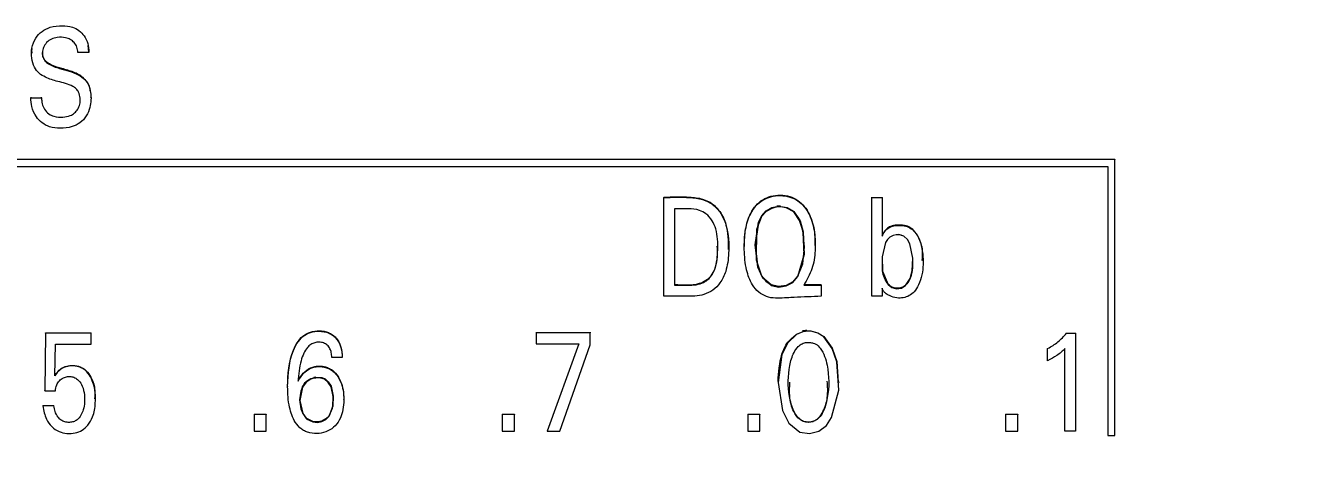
# Model space of a CAD drawing. Header units: millimetres. Extents: x 983 to 2111, y 2638 to 4457.
# Drawn here: x 2059.55 to 2080.23, y 4175.78 to 4182.76 of the extents above; entities that cross this region are included whole.
import ezdxf

# ---------------------------------------------------------------- set-up
doc = ezdxf.new("R2010")
doc.units = ezdxf.units.MM
doc.styles.get("Standard").update_dxf_attribs({"font": ''})
doc.styles.get('Standard').set_extended_font_data('SimSun')
doc.dimstyles.new('ISO-25', dxfattribs={"dimtxt": 2.5, "dimasz": 2.5, "dimexe": 1.25, "dimexo": 0.625, "dimtad": 1, "dimtxsty": 'Standard', "dimcen": 2.5, "dimadec": 0, "dimazin": 0, "dimtfac": 1, "dimtmove": 0, "dimatfit": 3, "dimfxl": 1, "dimarcsym": 0})

# ---------------------------------------------------------------- blocks, each defined once
blk = doc.blocks.new('*D207')
at = {"color": 0, "lineweight": -2, "transparency": 16777216}
for p, q in [((1955.429, 4182.134), (1955.429, 4136.669)), ((2085.429, 4182.134), (2085.429, 4136.669)), ((1957.929, 4137.919), (2082.929, 4137.919))]:
    blk.add_line(p, q, dxfattribs=at)
at = {"color": 0, "lineweight": -3, "transparency": 16777216}
for points in [[(1957.929, 4138.335), (1957.929, 4137.502), (1955.429, 4137.919)], [(2082.929, 4138.335), (2082.929, 4137.502), (2085.429, 4137.919)]]:
    blk.add_solid(points, dxfattribs=at)
at = {"layer": 'Defpoints', "color": 0, "lineweight": -3, "transparency": 16777216}
for p in [(1955.429, 4182.759), (2085.429, 4182.759), (2085.429, 4137.919)]:
    blk.add_point(p, dxfattribs=at)
at = {"color": 0, "lineweight": -3, "transparency": 16777216, "insert": (2020.429, 4139.794), "char_height": 2.5, "attachment_point": 5}
blk.add_mtext('130', dxfattribs=at)
blk = doc.blocks.new('1215DCDCDC')
at = {"color": 7, "linetype": 'Continuous', "lineweight": 15}
for p, q in [((2059.651, 4182.315), (2059.651, 4182.308)), ((2060.579, 4182.324), (2060.401, 4182.324)), ((2060.579, 4182.331), (2060.566, 4182.436)), ((2060.579, 4182.344), (2060.579, 4182.351)), ((2059.639, 4181.597), (2059.639, 4181.59)), ((2059.639, 4181.59), (2059.815, 4181.59)), ((2059.639, 4181.585), (2059.639, 4181.578)), ((2059.815, 4181.59), (2059.815, 4181.597)), ((2059.818, 4181.552), (2059.815, 4181.597)), ((2060.613, 4181.589), (2060.613, 4181.595)), ((2077.179, 4180.589), (2029.62, 4180.589)), ((2029.729, 4180.479), (2077.07, 4180.479)), ((2077.07, 4180.479), (2077.07, 4176.12)), ((2077.179, 4180.596), (2077.179, 4180.589)), ((2077.179, 4176.12), (2077.179, 4180.589)), ((2069.882, 4179.979), (2069.882, 4179.973)), ((2069.882, 4178.377), (2069.882, 4179.973)), ((2070.057, 4179.792), (2070.057, 4178.558)), ((2073.251, 4179.975), (2073.251, 4179.982)), ((2073.251, 4178.379), (2073.251, 4179.975)), ((2073.251, 4179.975), (2073.415, 4179.975)), ((2073.415, 4179.975), (2073.415, 4179.982)), ((2073.415, 4179.975), (2073.415, 4179.346)), ((2071.185, 4179.185), (2071.185, 4179.179)), ((2072.158, 4179.183), (2072.158, 4179.19)), ((2072.333, 4179.199), (2072.333, 4179.206)), ((2070.932, 4179.134), (2070.932, 4179.141)), ((2074.078, 4178.949), (2074.078, 4178.956)), ((2072.148, 4178.565), (2072.431, 4178.565)), ((2072.148, 4178.558), (2072.431, 4178.558)), ((2072.431, 4178.558), (2072.431, 4178.564)), ((2072.431, 4178.558), (2072.431, 4178.377)), ((2073.415, 4178.379), (2073.251, 4178.379)), ((2073.415, 4178.506), (2073.415, 4178.379)), ((2059.877, 4177.777), (2059.866, 4176.843)), ((2059.877, 4177.777), (2059.877, 4177.783)), ((2060.618, 4177.777), (2059.877, 4177.777)), ((2060.618, 4177.777), (2060.618, 4177.783)), ((2060.618, 4177.602), (2060.618, 4177.777)), ((2067.819, 4177.792), (2067.819, 4177.786)), ((2067.819, 4177.786), (2067.819, 4177.607)), ((2068.689, 4177.786), (2067.819, 4177.786)), ((2068.689, 4177.792), (2068.689, 4177.786)), ((2068.689, 4177.59), (2068.689, 4177.786)), ((2072.198, 4177.815), (2072.198, 4177.822)), ((2076.401, 4177.777), (2076.401, 4177.783)), ((2076.401, 4177.777), (2076.546, 4177.777)), ((2076.546, 4177.777), (2076.546, 4177.783)), ((2076.546, 4177.777), (2076.546, 4176.19)), ((2060.028, 4177.089), (2060.038, 4177.602)), ((2060.038, 4177.602), (2060.618, 4177.602)), ((2067.819, 4177.607), (2068.509, 4177.607)), ((2068.509, 4177.607), (2067.993, 4176.19)), ((2068.199, 4176.19), (2068.689, 4177.59)), ((2076.094, 4177.538), (2076.094, 4177.531)), ((2076.094, 4177.332), (2076.094, 4177.531)), ((2076.375, 4176.19), (2076.375, 4177.53)), ((2064.678, 4177.386), (2064.51, 4177.386)), ((2064.678, 4177.393), (2064.678, 4177.386)), ((2063.796, 4176.921), (2063.796, 4176.914)), ((2071.731, 4176.994), (2071.731, 4176.988)), ((2072.718, 4176.981), (2072.718, 4176.988)), ((2059.866, 4176.843), (2059.866, 4176.85)), ((2059.866, 4176.843), (2060.038, 4176.843)), ((2060.685, 4176.708), (2060.685, 4176.715)), ((2064.705, 4176.702), (2064.705, 4176.709)), ((2059.837, 4176.607), (2059.837, 4176.6)), ((2060.012, 4176.6), (2059.837, 4176.6)), ((2060.012, 4176.6), (2060.012, 4176.607)), ((2063.253, 4176.466), (2063.253, 4176.459)), ((2063.451, 4176.459), (2063.253, 4176.459)), ((2063.253, 4176.459), (2063.253, 4176.19)), ((2063.451, 4176.466), (2063.451, 4176.459)), ((2063.451, 4176.19), (2063.451, 4176.459)), ((2067.269, 4176.466), (2067.269, 4176.459)), ((2067.466, 4176.459), (2067.269, 4176.459)), ((2067.269, 4176.459), (2067.269, 4176.19)), ((2067.466, 4176.466), (2067.466, 4176.459)), ((2067.466, 4176.19), (2067.466, 4176.459)), ((2071.24, 4176.466), (2071.24, 4176.459)), ((2071.438, 4176.459), (2071.24, 4176.459)), ((2071.24, 4176.459), (2071.24, 4176.19)), ((2071.438, 4176.466), (2071.438, 4176.459)), ((2071.438, 4176.19), (2071.438, 4176.459)), ((2075.412, 4176.466), (2075.412, 4176.459)), ((2075.412, 4176.459), (2075.412, 4176.19)), ((2075.61, 4176.459), (2075.412, 4176.459)), ((2075.61, 4176.466), (2075.61, 4176.459)), ((2075.61, 4176.19), (2075.61, 4176.459)), ((2063.253, 4176.19), (2063.451, 4176.19)), ((2067.269, 4176.19), (2067.466, 4176.19)), ((2067.993, 4176.196), (2067.993, 4176.19)), ((2067.993, 4176.19), (2068.199, 4176.19)), ((2071.24, 4176.19), (2071.438, 4176.19)), ((2075.412, 4176.19), (2075.61, 4176.19)), ((2076.546, 4176.19), (2076.375, 4176.19)), ((2077.07, 4176.12), (2077.179, 4176.12))]:
    blk.add_line(p, q, dxfattribs=at)
at = {"color": 7, "linetype": 'Continuous', "lineweight": 15, "flags": 128}
for points in [[(2071.629, 4179.805), (2071.732, 4179.831), (2071.76, 4179.834), (2071.769, 4179.834), (2071.769, 4179.834), (2071.769, 4179.834), (2071.769, 4179.834), (2071.769, 4179.834), (2071.769, 4179.834), (2071.769, 4179.835), (2071.769, 4179.835), (2071.769, 4179.835), (2071.769, 4179.835), (2071.768, 4179.835), (2071.751, 4179.835), (2071.712, 4179.835), (2071.711, 4179.835), (2071.711, 4179.835), (2071.711, 4179.835), (2071.712, 4179.835), (2071.74, 4179.834), (2071.865, 4179.815), (2071.986, 4179.747), (2072.089, 4179.595), (2072.14, 4179.419), (2072.152, 4179.052), (2072.052, 4178.701), (2071.973, 4178.607), (2071.865, 4178.549), (2071.742, 4178.532), (2071.622, 4178.559), (2071.481, 4178.68), (2071.403, 4178.846), (2071.361, 4179.21), (2071.417, 4179.574), (2071.468, 4179.679), (2071.542, 4179.757), (2071.629, 4179.805)], [(2071.629, 4179.798), (2071.542, 4179.75), (2071.468, 4179.672), (2071.417, 4179.567), (2071.361, 4179.203), (2071.403, 4178.839), (2071.481, 4178.673), (2071.622, 4178.552), (2071.742, 4178.525), (2071.865, 4178.542), (2071.973, 4178.6), (2072.052, 4178.694), (2072.152, 4179.045), (2072.14, 4179.412), (2072.089, 4179.588), (2071.986, 4179.74), (2071.865, 4179.808), (2071.74, 4179.827), (2071.712, 4179.828), (2071.711, 4179.828), (2071.711, 4179.828), (2071.711, 4179.828), (2071.712, 4179.828), (2071.751, 4179.828), (2071.768, 4179.828), (2071.769, 4179.827), (2071.769, 4179.827), (2071.769, 4179.827), (2071.769, 4179.827), (2071.769, 4179.827), (2071.769, 4179.827), (2071.769, 4179.827), (2071.769, 4179.827), (2071.769, 4179.827), (2071.761, 4179.827), (2071.748, 4179.826), (2071.713, 4179.821), (2071.629, 4179.798)], [(2071.629, 4179.805), (2071.538, 4179.754), (2071.468, 4179.679), (2071.385, 4179.455), (2071.376, 4178.966), (2071.463, 4178.706), (2071.534, 4178.619), (2071.622, 4178.559), (2071.738, 4178.531), (2071.865, 4178.549), (2071.97, 4178.605), (2072.052, 4178.701), (2072.13, 4178.902), (2072.158, 4179.175), (2072.135, 4179.443), (2072.061, 4179.65), (2071.983, 4179.749), (2071.88, 4179.81), (2071.712, 4179.835), (2071.711, 4179.835), (2071.711, 4179.835), (2071.711, 4179.835), (2071.711, 4179.835), (2071.711, 4179.835), (2071.711, 4179.835), (2071.712, 4179.835), (2071.712, 4179.835), (2071.713, 4179.835), (2071.713, 4179.835), (2071.713, 4179.835), (2071.713, 4179.835), (2071.712, 4179.835), (2071.712, 4179.835), (2071.711, 4179.835), (2071.711, 4179.835), (2071.711, 4179.835), (2071.711, 4179.835), (2071.711, 4179.835), (2071.711, 4179.835), (2071.712, 4179.835), (2071.712, 4179.835), (2071.713, 4179.835), (2071.713, 4179.835), (2071.713, 4179.835), (2071.713, 4179.835), (2071.713, 4179.835), (2071.712, 4179.835), (2071.712, 4179.835), (2071.711, 4179.835), (2071.711, 4179.835), (2071.711, 4179.835), (2071.711, 4179.835), (2071.711, 4179.835), (2071.712, 4179.835), (2071.712, 4179.835), (2071.712, 4179.835), (2071.751, 4179.835), (2071.763, 4179.835), (2071.766, 4179.835), (2071.767, 4179.835), (2071.768, 4179.835), (2071.769, 4179.834), (2071.769, 4179.834), (2071.769, 4179.834), (2071.769, 4179.834), (2071.769, 4179.834), (2071.769, 4179.834), (2071.769, 4179.834), (2071.769, 4179.834), (2071.768, 4179.834), (2071.768, 4179.834), (2071.768, 4179.834), (2071.768, 4179.835), (2071.768, 4179.835), (2071.768, 4179.834), (2071.769, 4179.834), (2071.769, 4179.834), (2071.769, 4179.834), (2071.769, 4179.834), (2071.769, 4179.834), (2071.769, 4179.834), (2071.769, 4179.834), (2071.769, 4179.834), (2071.768, 4179.835), (2071.768, 4179.835), (2071.768, 4179.835), (2071.768, 4179.835), (2071.768, 4179.835), (2071.768, 4179.834), (2071.768, 4179.834), (2071.769, 4179.834), (2071.769, 4179.834), (2071.769, 4179.834), (2071.769, 4179.834), (2071.769, 4179.834), (2071.769, 4179.834), (2071.768, 4179.834), (2071.768, 4179.834), (2071.767, 4179.834), (2071.767, 4179.834), (2071.767, 4179.834), (2071.767, 4179.834), (2071.768, 4179.834), (2071.768, 4179.834), (2071.769, 4179.834), (2071.769, 4179.834), (2071.769, 4179.834), (2071.769, 4179.834), (2071.769, 4179.834), (2071.769, 4179.834), (2071.768, 4179.834), (2071.768, 4179.834), (2071.768, 4179.834), (2071.765, 4179.834), (2071.629, 4179.805)], [(2073.644, 4179.371), (2073.592, 4179.36), (2073.543, 4179.335), (2073.502, 4179.296), (2073.471, 4179.245), (2073.417, 4179.016), (2073.424, 4178.782), (2073.513, 4178.566), (2073.574, 4178.517), (2073.651, 4178.498), (2073.73, 4178.509), (2073.796, 4178.55), (2073.87, 4178.662), (2073.902, 4178.789), (2073.911, 4178.995), (2073.866, 4179.226), (2073.827, 4179.294), (2073.768, 4179.346), (2073.702, 4179.371), (2073.686, 4179.374), (2073.686, 4179.374), (2073.686, 4179.374), (2073.686, 4179.374), (2073.687, 4179.374), (2073.687, 4179.374), (2073.692, 4179.373), (2073.715, 4179.369), (2073.724, 4179.367), (2073.724, 4179.367), (2073.724, 4179.367), (2073.724, 4179.367), (2073.698, 4179.37), (2073.644, 4179.371)], [(2072.031, 4177.754), (2071.89, 4177.623), (2071.795, 4177.431), (2071.731, 4176.979), (2071.802, 4176.526), (2071.907, 4176.321), (2072.086, 4176.178), (2072.239, 4176.153), (2072.39, 4176.192), (2072.513, 4176.284), (2072.598, 4176.412), (2072.714, 4176.855), (2072.684, 4177.314), (2072.61, 4177.531), (2072.475, 4177.717), (2072.377, 4177.778), (2072.264, 4177.808), (2072.162, 4177.811), (2072.126, 4177.808), (2072.126, 4177.808), (2072.125, 4177.808), (2072.126, 4177.808), (2072.126, 4177.808), (2072.177, 4177.813), (2072.198, 4177.815), (2072.199, 4177.815), (2072.199, 4177.815), (2072.199, 4177.815), (2072.199, 4177.815), (2072.199, 4177.815), (2072.199, 4177.815), (2072.199, 4177.815), (2072.199, 4177.815), (2072.189, 4177.813), (2072.173, 4177.809), (2072.13, 4177.798), (2072.031, 4177.754)], [(2072.031, 4177.762), (2072.153, 4177.811), (2072.187, 4177.82), (2072.199, 4177.822), (2072.199, 4177.822), (2072.199, 4177.822), (2072.199, 4177.822), (2072.199, 4177.822), (2072.199, 4177.822), (2072.199, 4177.822), (2072.199, 4177.822), (2072.199, 4177.822), (2072.198, 4177.822), (2072.177, 4177.82), (2072.126, 4177.815), (2072.126, 4177.815), (2072.125, 4177.815), (2072.126, 4177.815), (2072.126, 4177.815), (2072.162, 4177.818), (2072.264, 4177.815), (2072.377, 4177.785), (2072.475, 4177.724), (2072.61, 4177.538), (2072.684, 4177.321), (2072.706, 4176.987)], [(2064.171, 4177.04), (2064.116, 4177.009), (2064.07, 4176.966), (2064.035, 4176.91), (2064.009, 4176.841), (2063.99, 4176.698), (2064.012, 4176.551), (2064.043, 4176.475), (2064.085, 4176.415), (2064.139, 4176.373), (2064.205, 4176.348), (2064.278, 4176.341), (2064.35, 4176.356), (2064.416, 4176.39), (2064.467, 4176.442), (2064.522, 4176.565), (2064.537, 4176.723), (2064.513, 4176.881), (2064.486, 4176.944), (2064.448, 4176.996), (2064.406, 4177.031), (2064.353, 4177.054), (2064.219, 4177.06), (2064.219, 4177.06), (2064.219, 4177.06), (2064.219, 4177.06), (2064.219, 4177.06), (2064.219, 4177.06), (2064.219, 4177.06), (2064.219, 4177.06), (2064.22, 4177.06), (2064.22, 4177.06), (2064.22, 4177.06), (2064.22, 4177.06), (2064.22, 4177.06), (2064.22, 4177.06), (2064.219, 4177.06), (2064.219, 4177.06), (2064.219, 4177.06), (2064.219, 4177.06), (2064.219, 4177.06), (2064.219, 4177.06), (2064.219, 4177.06), (2064.22, 4177.06), (2064.22, 4177.06), (2064.22, 4177.06), (2064.22, 4177.06), (2064.22, 4177.06), (2064.22, 4177.06), (2064.22, 4177.06), (2064.22, 4177.06), (2064.219, 4177.06), (2064.219, 4177.06), (2064.219, 4177.06), (2064.219, 4177.06), (2064.219, 4177.06), (2064.219, 4177.06), (2064.22, 4177.06), (2064.22, 4177.06), (2064.221, 4177.06), (2064.221, 4177.06), (2064.221, 4177.06), (2064.221, 4177.06), (2064.22, 4177.06), (2064.22, 4177.06), (2064.219, 4177.06), (2064.219, 4177.06), (2064.219, 4177.06), (2064.219, 4177.06), (2064.219, 4177.06), (2064.219, 4177.06), (2064.22, 4177.06), (2064.221, 4177.06), (2064.221, 4177.06), (2064.221, 4177.06), (2064.221, 4177.06), (2064.221, 4177.06), (2064.221, 4177.06), (2064.22, 4177.06), (2064.219, 4177.06), (2064.219, 4177.06), (2064.219, 4177.06), (2064.219, 4177.06), (2064.219, 4177.06), (2064.219, 4177.06), (2064.22, 4177.06), (2064.22, 4177.06), (2064.22, 4177.06), (2064.22, 4177.06), (2064.228, 4177.061), (2064.23, 4177.061), (2064.242, 4177.063), (2064.249, 4177.063), (2064.251, 4177.064), (2064.252, 4177.064), (2064.252, 4177.064), (2064.253, 4177.064), (2064.253, 4177.064), (2064.253, 4177.064), (2064.253, 4177.064), (2064.253, 4177.064), (2064.253, 4177.064), (2064.253, 4177.064), (2064.252, 4177.064), (2064.252, 4177.064), (2064.252, 4177.064), (2064.252, 4177.064), (2064.252, 4177.064), (2064.252, 4177.064), (2064.252, 4177.064), (2064.252, 4177.064), (2064.252, 4177.064), (2064.253, 4177.064), (2064.253, 4177.064), (2064.253, 4177.064), (2064.253, 4177.064), (2064.253, 4177.064), (2064.253, 4177.064), (2064.252, 4177.064), (2064.252, 4177.064), (2064.252, 4177.064), (2064.252, 4177.064), (2064.252, 4177.064), (2064.252, 4177.064), (2064.252, 4177.064), (2064.252, 4177.064), (2064.253, 4177.064), (2064.253, 4177.064), (2064.253, 4177.064), (2064.253, 4177.064), (2064.253, 4177.064), (2064.253, 4177.064), (2064.252, 4177.064), (2064.251, 4177.064), (2064.251, 4177.064), (2064.251, 4177.064), (2064.251, 4177.064), (2064.251, 4177.064), (2064.251, 4177.064), (2064.252, 4177.064), (2064.253, 4177.064), (2064.253, 4177.064), (2064.253, 4177.064), (2064.253, 4177.064), (2064.253, 4177.064), (2064.253, 4177.064), (2064.252, 4177.064), (2064.251, 4177.064), (2064.251, 4177.064), (2064.251, 4177.064), (2064.251, 4177.064), (2064.251, 4177.064), (2064.251, 4177.064), (2064.252, 4177.064), (2064.252, 4177.064), (2064.253, 4177.064), (2064.253, 4177.064), (2064.252, 4177.064), (2064.252, 4177.064), (2064.252, 4177.064), (2064.251, 4177.064), (2064.251, 4177.064), (2064.25, 4177.063), (2064.171, 4177.04)], [(2064.171, 4177.04), (2064.231, 4177.059), (2064.247, 4177.063), (2064.252, 4177.064), (2064.252, 4177.064), (2064.252, 4177.064), (2064.252, 4177.064), (2064.252, 4177.064), (2064.252, 4177.064), (2064.252, 4177.064), (2064.252, 4177.064), (2064.252, 4177.064), (2064.252, 4177.064), (2064.242, 4177.063), (2064.219, 4177.06), (2064.219, 4177.06), (2064.219, 4177.06), (2064.219, 4177.06), (2064.219, 4177.06), (2064.219, 4177.06), (2064.219, 4177.06), (2064.236, 4177.062), (2064.311, 4177.063), (2064.39, 4177.042), (2064.454, 4176.989), (2064.498, 4176.919), (2064.535, 4176.76), (2064.527, 4176.596), (2064.467, 4176.442), (2064.416, 4176.39), (2064.35, 4176.356), (2064.278, 4176.341), (2064.205, 4176.348), (2064.107, 4176.395), (2064.039, 4176.482), (2063.991, 4176.695), (2064.034, 4176.909), (2064.094, 4176.992), (2064.171, 4177.04)], [(2064.171, 4177.033), (2064.094, 4176.985), (2064.034, 4176.902), (2063.991, 4176.688), (2064.039, 4176.475), (2064.107, 4176.388), (2064.205, 4176.341), (2064.278, 4176.334), (2064.35, 4176.349), (2064.416, 4176.383), (2064.467, 4176.435), (2064.527, 4176.589), (2064.535, 4176.753), (2064.498, 4176.912), (2064.454, 4176.982), (2064.39, 4177.035), (2064.311, 4177.056), (2064.236, 4177.055), (2064.219, 4177.053), (2064.219, 4177.053), (2064.219, 4177.053), (2064.219, 4177.053), (2064.219, 4177.053), (2064.219, 4177.053), (2064.219, 4177.053), (2064.242, 4177.056), (2064.252, 4177.057), (2064.252, 4177.057), (2064.252, 4177.057), (2064.252, 4177.057), (2064.252, 4177.057), (2064.252, 4177.057), (2064.252, 4177.057), (2064.252, 4177.057), (2064.248, 4177.056), (2064.24, 4177.054), (2064.22, 4177.05), (2064.171, 4177.033)]]:
    blk.add_lwpolyline(points, dxfattribs=at)
at = {"color": 7, "linetype": 'Continuous', "lineweight": 15}
for points, knots in [([(2059.815, 4181.59), (2059.815, 4181.557), (2059.815, 4181.492), (2059.858, 4181.4), (2059.924, 4181.324), (2060.03, 4181.279), (2060.151, 4181.27), (2060.267, 4181.291), (2060.351, 4181.339), (2060.403, 4181.405), (2060.437, 4181.488), (2060.444, 4181.584), (2060.422, 4181.672), (2060.377, 4181.737), (2060.267, 4181.809), (2060.089, 4181.847), (2059.902, 4181.905), (2059.767, 4181.981), (2059.687, 4182.09), (2059.649, 4182.233), (2059.648, 4182.398), (2059.709, 4182.552), (2059.815, 4182.671), (2059.967, 4182.746), (2060.139, 4182.761), (2060.301, 4182.745), (2060.423, 4182.683), (2060.509, 4182.59), (2060.573, 4182.469), (2060.577, 4182.374), (2060.579, 4182.324)], [0, 0, 0, 0, 0.026898, 0.053787, 0.082596, 0.107603, 0.147494, 0.181335, 0.203858, 0.226407, 0.249977, 0.277357, 0.304995, 0.323451, 0.341894, 0.412526, 0.471684, 0.504914, 0.538596, 0.580852, 0.625942, 0.673652, 0.71471, 0.755837, 0.81098, 0.855513, 0.888726, 0.921854, 0.959293, 1, 1, 1, 1]), ([(2060.401, 4182.324), (2060.398, 4182.353), (2060.392, 4182.411), (2060.346, 4182.484), (2060.281, 4182.538), (2060.186, 4182.57), (2060.08, 4182.574), (2059.972, 4182.545), (2059.893, 4182.487), (2059.842, 4182.41), (2059.824, 4182.325), (2059.833, 4182.248), (2059.869, 4182.182), (2059.956, 4182.112), (2060.146, 4182.05), (2060.357, 4182.001), (2060.511, 4181.894), (2060.584, 4181.795), (2060.62, 4181.638), (2060.614, 4181.461), (2060.545, 4181.29), (2060.442, 4181.179), (2060.294, 4181.107), (2060.122, 4181.088), (2059.952, 4181.108), (2059.816, 4181.178), (2059.715, 4181.291), (2059.648, 4181.433), (2059.642, 4181.542), (2059.639, 4181.59)], [0, 0, 0, 0, 0.024062, 0.048287, 0.070425, 0.093141, 0.130934, 0.157983, 0.185147, 0.210644, 0.234071, 0.256808, 0.273836, 0.295567, 0.349066, 0.438405, 0.474809, 0.503906, 0.539551, 0.60721, 0.649296, 0.69152, 0.730479, 0.784725, 0.834286, 0.871946, 0.909671, 0.959653, 1, 1, 1, 1]), ([(2059.658, 4182.387), (2059.657, 4182.382), (2059.649, 4182.359), (2059.653, 4182.335), (2059.656, 4182.315)], [0, 0, 0, 0, 0.190241, 1, 1, 1, 1]), ([(2060.601, 4181.698), (2060.601, 4181.706), (2060.602, 4181.752), (2060.565, 4181.833), (2060.474, 4181.935), (2060.327, 4182.013), (2060.151, 4182.059), (2060.004, 4182.101), (2059.908, 4182.155), (2059.856, 4182.208), (2059.83, 4182.266), (2059.831, 4182.305), (2059.831, 4182.321)], [0, 0, 0, 0, 0.022226, 0.129239, 0.23682, 0.402823, 0.586386, 0.748507, 0.828847, 0.891766, 0.95516, 1, 1, 1, 1]), ([(2069.882, 4179.98), (2070.022, 4179.985), (2070.232, 4179.993), (2070.501, 4179.962), (2070.674, 4179.882), (2070.808, 4179.738), (2070.923, 4179.488), (2070.924, 4179.274), (2070.925, 4179.14)], [0, 0, 0, 0, 0.260277, 0.391913, 0.498964, 0.606494, 0.752888, 1, 1, 1, 1]), ([(2072.431, 4178.377), (2072.285, 4178.37), (2072.102, 4178.361), (2071.908, 4178.352), (2071.858, 4178.349), (2071.844, 4178.349), (2071.84, 4178.349), (2071.789, 4178.346), (2071.689, 4178.339), (2071.542, 4178.363), (2071.41, 4178.439), (2071.29, 4178.585), (2071.206, 4178.824), (2071.178, 4179.129), (2071.192, 4179.438), (2071.263, 4179.681), (2071.367, 4179.841), (2071.48, 4179.938), (2071.617, 4179.996), (2071.769, 4180.011), (2071.92, 4179.991), (2072.056, 4179.927), (2072.164, 4179.825), (2072.268, 4179.655), (2072.33, 4179.41), (2072.339, 4179.114), (2072.299, 4178.815), (2072.198, 4178.643), (2072.148, 4178.558)], [0, 0, 0, 0, 0.092111, 0.115912, 0.122248, 0.124026, 0.124568, 0.124877, 0.156107, 0.187493, 0.217722, 0.250131, 0.304883, 0.375048, 0.443151, 0.500012, 0.532395, 0.562665, 0.592609, 0.625176, 0.657567, 0.687961, 0.718071, 0.750438, 0.812783, 0.875229, 0.937798, 1, 1, 1, 1]), ([(2071.188, 4179.185), (2071.19, 4179.278), (2071.194, 4179.46), (2071.264, 4179.688), (2071.367, 4179.848), (2071.48, 4179.945), (2071.617, 4180.003), (2071.769, 4180.018), (2071.92, 4179.998), (2072.056, 4179.934), (2072.164, 4179.832), (2072.268, 4179.662), (2072.327, 4179.445), (2072.328, 4179.276), (2072.328, 4179.206)], [0, 0, 0, 0, 0.123538, 0.24388, 0.312419, 0.376482, 0.439859, 0.508785, 0.57734, 0.641667, 0.705393, 0.773897, 0.905847, 1, 1, 1, 1]), ([(2069.882, 4179.973), (2070.022, 4179.978), (2070.232, 4179.986), (2070.501, 4179.955), (2070.673, 4179.875), (2070.809, 4179.731), (2070.928, 4179.461), (2070.944, 4179.125), (2070.906, 4178.803), (2070.809, 4178.598), (2070.684, 4178.467), (2070.493, 4178.378), (2070.217, 4178.374), (2070, 4178.376), (2069.882, 4178.377)], [0, 0, 0, 0, 0.132893, 0.200104, 0.254762, 0.309664, 0.384411, 0.530664, 0.624559, 0.691004, 0.742263, 0.79357, 0.886781, 1, 1, 1, 1]), ([(2070.057, 4178.558), (2070.15, 4178.555), (2070.288, 4178.55), (2070.465, 4178.568), (2070.576, 4178.623), (2070.658, 4178.707), (2070.741, 4178.874), (2070.762, 4179.136), (2070.755, 4179.408), (2070.669, 4179.603), (2070.579, 4179.712), (2070.441, 4179.782), (2070.265, 4179.796), (2070.13, 4179.793), (2070.057, 4179.792)], [0, 0, 0, 0, 0.124508, 0.18608, 0.23616, 0.286166, 0.341496, 0.482742, 0.633816, 0.699774, 0.766083, 0.819379, 0.901375, 1, 1, 1, 1]), ([(2074.065, 4178.957), (2074.068, 4179.006), (2074.076, 4179.117), (2074.036, 4179.279), (2073.964, 4179.409), (2073.875, 4179.491), (2073.77, 4179.531), (2073.66, 4179.531), (2073.558, 4179.514), (2073.486, 4179.467), (2073.44, 4179.412), (2073.422, 4179.371), (2073.415, 4179.353)], [0, 0, 0, 0, 0.13139, 0.296089, 0.433904, 0.522721, 0.611808, 0.72459, 0.813344, 0.881473, 0.949194, 1, 1, 1, 1]), ([(2073.415, 4179.346), (2073.428, 4179.374), (2073.454, 4179.43), (2073.523, 4179.491), (2073.633, 4179.524), (2073.752, 4179.528), (2073.868, 4179.488), (2073.959, 4179.409), (2074.043, 4179.265), (2074.084, 4179.025), (2074.083, 4178.774), (2074.016, 4178.57), (2073.947, 4178.451), (2073.857, 4178.38), (2073.758, 4178.348), (2073.646, 4178.342), (2073.547, 4178.377), (2073.472, 4178.421), (2073.431, 4178.464), (2073.42, 4178.493), (2073.415, 4178.506)], [0, 0, 0, 0, 0.040319, 0.080946, 0.117213, 0.190768, 0.233957, 0.27727, 0.346979, 0.449921, 0.597106, 0.674341, 0.732085, 0.777396, 0.822626, 0.868018, 0.92217, 0.959105, 0.981918, 1, 1, 1, 1]), ([(2070.742, 4179.185), (2070.746, 4179.127), (2070.755, 4179.012), (2070.723, 4178.85), (2070.661, 4178.716), (2070.568, 4178.622), (2070.368, 4178.54), (2070.192, 4178.554), (2070.057, 4178.565)], [0, 0, 0, 0, 0.15276, 0.306735, 0.43497, 0.54113, 0.647798, 1, 1, 1, 1]), ([(2073.907, 4178.948), (2073.907, 4178.878), (2073.907, 4178.773), (2073.862, 4178.641), (2073.808, 4178.559), (2073.731, 4178.511), (2073.651, 4178.5), (2073.572, 4178.518), (2073.47, 4178.605), (2073.417, 4178.761), (2073.419, 4178.888), (2073.42, 4178.937)], [0, 0, 0, 0, 0.1865, 0.280004, 0.374831, 0.444657, 0.515561, 0.586843, 0.657005, 0.866687, 1, 1, 1, 1]), ([(2063.964, 4176.999), (2063.99, 4177.042), (2064.042, 4177.127), (2064.143, 4177.204), (2064.238, 4177.234), (2064.314, 4177.241), (2064.389, 4177.232), (2064.459, 4177.209), (2064.521, 4177.172), (2064.594, 4177.104), (2064.658, 4176.996), (2064.698, 4176.849), (2064.708, 4176.697), (2064.697, 4176.545), (2064.653, 4176.4), (2064.573, 4176.275), (2064.45, 4176.186), (2064.304, 4176.148), (2064.178, 4176.154), (2064.084, 4176.184), (2063.998, 4176.235), (2063.89, 4176.361), (2063.809, 4176.602), (2063.784, 4176.996), (2063.819, 4177.371), (2063.958, 4177.641), (2064.065, 4177.751), (2064.199, 4177.809), (2064.323, 4177.813), (2064.422, 4177.796), (2064.492, 4177.768), (2064.552, 4177.725), (2064.616, 4177.655), (2064.669, 4177.539), (2064.675, 4177.44), (2064.678, 4177.386)], [0, 0, 0, 0, 0.031204, 0.062411, 0.077618, 0.093748, 0.109593, 0.125092, 0.139755, 0.154714, 0.187696, 0.216978, 0.250213, 0.283429, 0.312743, 0.344755, 0.375223, 0.406416, 0.437756, 0.453061, 0.468186, 0.500392, 0.554891, 0.62521, 0.749609, 0.784944, 0.815245, 0.843929, 0.874954, 0.891493, 0.906958, 0.922066, 0.937583, 0.966321, 1, 1, 1, 1]), ([(2063.796, 4176.921), (2063.806, 4177.121), (2063.818, 4177.378), (2063.958, 4177.648), (2064.065, 4177.758), (2064.199, 4177.816), (2064.323, 4177.82), (2064.422, 4177.803), (2064.492, 4177.775), (2064.552, 4177.732), (2064.616, 4177.662), (2064.669, 4177.546), (2064.675, 4177.447), (2064.678, 4177.393)], [0, 0, 0, 0, 0.330926, 0.425346, 0.506313, 0.582961, 0.665861, 0.710056, 0.751381, 0.791752, 0.833213, 0.910006, 1, 1, 1, 1]), ([(2071.732, 4176.994), (2071.741, 4177.144), (2071.755, 4177.366), (2071.873, 4177.635), (2071.98, 4177.721), (2072.031, 4177.762)], [0, 0, 0, 0, 0.5249975, 0.7754336, 1, 1, 1, 1]), ([(2076.094, 4177.531), (2076.124, 4177.547), (2076.182, 4177.578), (2076.289, 4177.655), (2076.356, 4177.728), (2076.401, 4177.777)], [0, 0, 0, 0, 0.2515261, 0.5029781, 1, 1, 1, 1]), ([(2064.51, 4177.386), (2064.509, 4177.412), (2064.506, 4177.46), (2064.483, 4177.529), (2064.441, 4177.587), (2064.378, 4177.624), (2064.306, 4177.637), (2064.234, 4177.628), (2064.167, 4177.598), (2064.105, 4177.539), (2064.051, 4177.449), (2063.987, 4177.267), (2063.973, 4177.112), (2063.964, 4176.999)], [0, 0, 0, 0, 0.067169, 0.124898, 0.188107, 0.249643, 0.311232, 0.375048, 0.435058, 0.500337, 0.594353, 0.706893, 1, 1, 1, 1]), ([(2072.274, 4177.624), (2072.248, 4177.627), (2072.196, 4177.633), (2072.12, 4177.611), (2072.045, 4177.556), (2071.968, 4177.437), (2071.89, 4177.165), (2071.889, 4176.834), (2071.957, 4176.555), (2072.034, 4176.425), (2072.102, 4176.364), (2072.18, 4176.334), (2072.256, 4176.333), (2072.331, 4176.355), (2072.405, 4176.411), (2072.483, 4176.536), (2072.561, 4176.823), (2072.56, 4177.136), (2072.491, 4177.405), (2072.428, 4177.52), (2072.362, 4177.599), (2072.306, 4177.614), (2072.283, 4177.621), (2072.274, 4177.624)], [0, 0, 0, 0, 0.024405, 0.048782, 0.073107, 0.110396, 0.180248, 0.337201, 0.417628, 0.447941, 0.47847, 0.501774, 0.525077, 0.54939, 0.574152, 0.610658, 0.686469, 0.852562, 0.899318, 0.946407, 0.97742, 0.991294, 1, 1, 1, 1]), ([(2076.375, 4177.53), (2076.354, 4177.51), (2076.313, 4177.469), (2076.222, 4177.398), (2076.145, 4177.358), (2076.094, 4177.332)], [0, 0, 0, 0, 0.2507107, 0.5016804, 1, 1, 1, 1]), ([(2059.837, 4176.6), (2059.849, 4176.526), (2059.869, 4176.404), (2059.972, 4176.261), (2060.089, 4176.178), (2060.225, 4176.149), (2060.354, 4176.156), (2060.473, 4176.202), (2060.574, 4176.292), (2060.658, 4176.442), (2060.697, 4176.681), (2060.678, 4176.918), (2060.595, 4177.101), (2060.506, 4177.199), (2060.387, 4177.249), (2060.27, 4177.252), (2060.163, 4177.223), (2060.084, 4177.162), (2060.045, 4177.112), (2060.028, 4177.089)], [0, 0, 0, 0, 0.087232, 0.144785, 0.202568, 0.253459, 0.30579, 0.353355, 0.400954, 0.463198, 0.552988, 0.684492, 0.736771, 0.789533, 0.835694, 0.885541, 0.925262, 0.965119, 1, 1, 1, 1]), ([(2060.028, 4177.096), (2060.058, 4177.135), (2060.11, 4177.201), (2060.219, 4177.25), (2060.328, 4177.26), (2060.441, 4177.24), (2060.544, 4177.172), (2060.628, 4177.052), (2060.682, 4176.893), (2060.675, 4176.772), (2060.671, 4176.715)], [0, 0, 0, 0, 0.135922, 0.230967, 0.325506, 0.437844, 0.542811, 0.662649, 0.842985, 1, 1, 1, 1]), ([(2063.964, 4177.006), (2063.99, 4177.049), (2064.042, 4177.134), (2064.143, 4177.211), (2064.238, 4177.242), (2064.314, 4177.248), (2064.389, 4177.239), (2064.459, 4177.216), (2064.521, 4177.179), (2064.594, 4177.111), (2064.657, 4177.003), (2064.699, 4176.858), (2064.702, 4176.76), (2064.704, 4176.709)], [0, 0, 0, 0, 0.125245, 0.250501, 0.311537, 0.37628, 0.439875, 0.502084, 0.560936, 0.620977, 0.75336, 0.87089, 1, 1, 1, 1]), ([(2060.038, 4176.843), (2060.043, 4176.876), (2060.052, 4176.936), (2060.1, 4177.01), (2060.162, 4177.059), (2060.234, 4177.078), (2060.304, 4177.076), (2060.369, 4177.053), (2060.43, 4177.002), (2060.484, 4176.91), (2060.518, 4176.749), (2060.51, 4176.583), (2060.455, 4176.447), (2060.4, 4176.377), (2060.33, 4176.341), (2060.261, 4176.331), (2060.192, 4176.339), (2060.127, 4176.368), (2060.071, 4176.426), (2060.029, 4176.505), (2060.018, 4176.57), (2060.012, 4176.6)], [0, 0, 0, 0, 0.0568, 0.102212, 0.147688, 0.188882, 0.227769, 0.265797, 0.303812, 0.360973, 0.445553, 0.583213, 0.638412, 0.694108, 0.7316, 0.769032, 0.811641, 0.84968, 0.8877, 0.947641, 1, 1, 1, 1]), ([(2071.918, 4176.984), (2071.913, 4176.91), (2071.902, 4176.75), (2071.958, 4176.562), (2072.033, 4176.432), (2072.102, 4176.371), (2072.18, 4176.341), (2072.256, 4176.34), (2072.331, 4176.362), (2072.405, 4176.418), (2072.482, 4176.543), (2072.546, 4176.745), (2072.534, 4176.914), (2072.527, 4177.003)], [0, 0, 0, 0, 0.139116, 0.299249, 0.359603, 0.420388, 0.466787, 0.513185, 0.561594, 0.610896, 0.683581, 0.834525, 1, 1, 1, 1])]:
    blk.add_open_spline(points, degree=3, knots=knots, dxfattribs=at)

msp = doc.modelspace()

# ---------------------------------------------------------------- block references
at = {"lineweight": -3}
msp.add_blockref('1215DCDCDC', (0, 0), dxfattribs=at)

# ---------------------------------------------------------------- dimensions: what is measured, and where the dimension line sits
dim = msp.add_linear_dim(base=(2085.429, 4137.919), p1=(1955.429, 4182.759), p2=(2085.429, 4182.759), dimstyle='ISO-25', dxfattribs=at)
dim.commit()
dim.dimension.update_dxf_attribs({"geometry": '*D207', "text_midpoint": (2020.429, 4139.794)})

doc.saveas('drawing.dxf')
